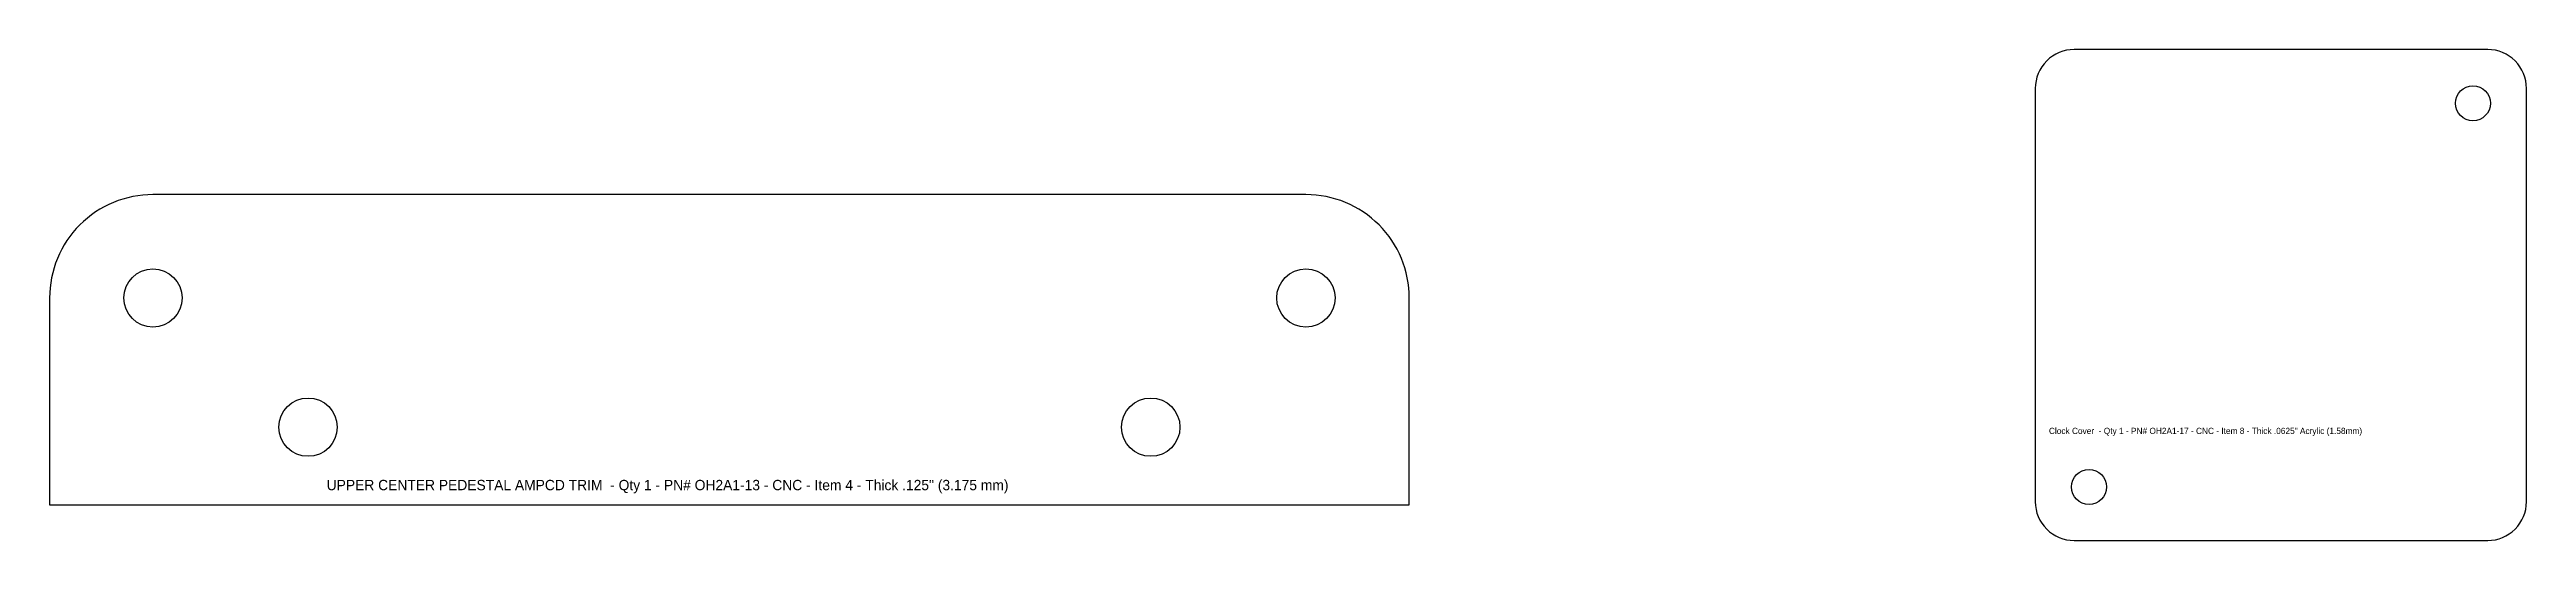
# Model space of a CAD drawing. Extents: x 0.3 to 12.3, y 0.3 to 2.7.
import ezdxf

# ---------------------------------------------------------------- set-up
doc = ezdxf.new("R2010")
doc.units = 0
doc.header["$MEASUREMENT"] = 0
doc.layers.get('0').update_dxf_attribs({"linetype": 'CONTINUOUS'})
doc.layers.add('Info', color=4, linetype='CONTINUOUS')
doc.styles.add('Annotative', font='txt')

msp = doc.modelspace()

# ---------------------------------------------------------------- linework, layer by layer
at = {"color": 7, "linetype": 'Continuous'}
for points in [[(12.318, 0.53), (12.318, 2.53, 0.414214), (12.131, 2.718), (10.131, 2.718, 0.414214), (9.943, 2.53), (9.943, 0.53, 0.414214), (10.131, 0.343), (12.131, 0.343, 0.414214)], [(6.916, 1.516, 0.414214), (6.416, 2.016), (0.841, 2.016, 0.414214), (0.341, 1.516), (0.341, 0.516), (6.916, 0.516)]]:
    msp.add_lwpolyline(points, format="xyb", close=True, dxfattribs=at)
for centre, radius in [((12.059, 2.458), 0.0847), ((0.841, 1.516), 0.141), ((6.416, 1.516), 0.141), ((1.591, 0.891), 0.141), ((5.666, 0.891), 0.141), ((10.203, 0.602), 0.0848)]:
    msp.add_circle(centre, radius, dxfattribs=at)

# ---------------------------------------------------------------- texts
at = {"layer": 'Info', "style": 'Annotative'}
for s, height, p in [('Clock Cover  - Qty 1 - PN# OH2A1-17 - CNC - Item 8 - Thick .0625" Acrylic (1.58mm)', 0.03, (10.009, 0.858)), ('UPPER CENTER PEDESTAL AMPCD TRIM  - Qty 1 - PN# OH2A1-13 - CNC - Item 4 - Thick .125" (3.175 mm)', 0.05, (1.681, 0.586))]:
    msp.add_text(s, height=height, dxfattribs=at).set_placement(p)

doc.saveas('drawing.dxf')
